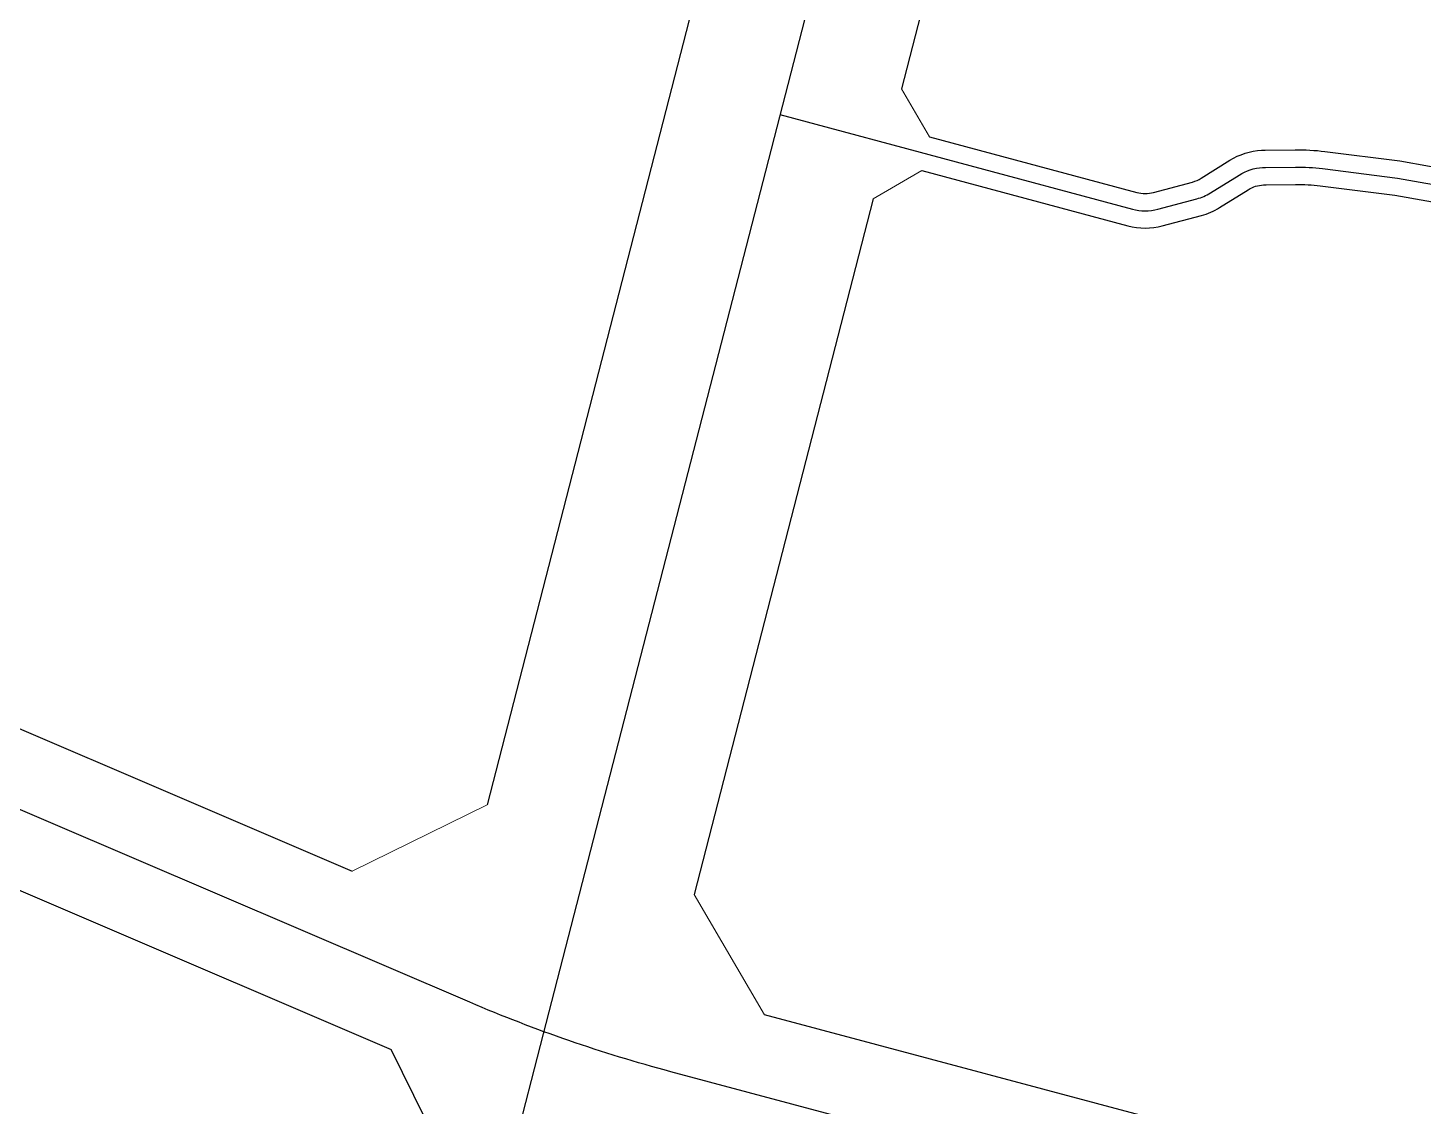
# Model space of a CAD drawing. Extents: x 529262 to 576451, y 2694391 to 2717535.
# Drawn here: x 566434.2 to 566716, y 2711383 to 2711600.8 of the extents above; entities that cross this region are included whole.
import ezdxf
from ezdxf.xclip import XClip

# ---------------------------------------------------------------- set-up
doc = ezdxf.new("R2010")
doc.units = 0
doc.header["$XCLIPFRAME"] = 0
for name, color, linetype in [('PP-COM', 7, 'Continuous'), ('RD-中线', 40, 'Continuous'), ('RD-红线', 7, 'Continuous')]:
    doc.layers.add(name, color=color, linetype=linetype)

# ---------------------------------------------------------------- blocks, each defined once
blk = doc.blocks.new('A$C19FD0107')
at = {"layer": 'RD-中线', "color": 8, "linetype": 'Continuous', "flags": 128}
for points in [[(-4152.49, 18200.65), (-4209.76, 17977.21), (-4289.48, 17667.61), (-4323.05, 17537.45), (-4404.16, 17222.89, 0.000083), (-4404.17, 17222.84), (-4459.75, 17007.02)], [(-4459.75, 17007.02), (-4471.75, 16960.4, 0.015747), (-4473.84, 16951.18), (-4501.85, 16806.65)]]:
    blk.add_lwpolyline(points, format="xyb", dxfattribs=at)
at = {"layer": 'RD-中线', "color": 8}
blk.add_lwpolyline([(-3980.5, 16903.74, -0.006957), (-4010.63, 16904.94), (-4060.03, 16907.7, -0.051792), (-4142.03, 16920.88), (-4235.78, 16946.11), (-4243.87, 16948.29), (-4309.26, 16965.95, 0.000653), (-4329.42, 16971.37), (-4434, 16999.34, -0.035819), (-4474.57, 17013.36), (-4610.21, 17071.43, 0.000002), (-4610.21, 17071.43), (-4981.55, 17230.39)], format="xyb", dxfattribs=at)
at = {"layer": 'RD-中线', "color": 8, "linetype": 'Continuous'}
blk.add_lwpolyline([(-4411.94, 17192.67), (-4340.75, 17173.58, 0.131091), (-4335.6, 17173.57), (-4327.72, 17175.66, 0.075011), (-4324.98, 17176.85), (-4319.2, 17180.46, -0.126227), (-4314.46, 17181.97), (-4313.84, 17182), (-4307.81, 17182.07, -0.034203), (-4302.35, 17181.75), (-4287.22, 17179.84), (-4275.33, 17177.75, -0.052519), (-4267.28, 17175.44), (-4130.96, 17120.44, 0.117749), (-4112.58, 17117.67), (-4095.78, 17119.11, 0.026735), (-4088.37, 17120.15), (-4027.14, 17132.06)], format="xyb", dxfattribs=at)
at = {"layer": 'RD-红线', "color": 8, "linetype": 'Continuous', "flags": 128}
blk.add_lwpolyline([(-4306.17, 17512.8), (-4382.37, 17217.27, 0.000083), (-4382.38, 17217.23), (-4387.36, 17197.9)], format="xyb", dxfattribs=at)
at = {"layer": 'RD-红线', "color": 8}
for points in [[(-4964.91, 17239.58), (-4955.3, 17235.47), (-4604.31, 17085.22, -0.000002), (-4604.3, 17085.22), (-4498.32, 17039.84)], [(-4707.1, 17096.59), (-4616.11, 17057.64, -0.000002), (-4616.11, 17057.64), (-4490.47, 17003.85)], [(-4022.61, 16921.64), (-4059.13, 16923.68, -0.051792), (-4137.88, 16936.33), (-4231.62, 16961.56), (-4239.71, 16963.74), (-4305.09, 16981.4, 0.000653), (-4325.29, 16986.83), (-4415.07, 17010.84)], [(-4478.97, 16980.48), (-4490.47, 17003.85, 0.370235)]]:
    blk.add_lwpolyline(points, format="xyb", dxfattribs=at)
at = {"layer": 'RD-红线', "color": 8, "linetype": 'Continuous', "flags": 128}
for points in [[(-4430.25, 17211.81), (-4471.08, 17053.24)], [(-4393.1, 17175.63), (-4429.27, 17035.14)]]:
    blk.add_lwpolyline(points, dxfattribs=at)
at = {"layer": 'RD-红线', "color": 8, "linetype": 'Continuous', "lineweight": 5}
for points in [[(-4387.36, 17197.9), (-4381.69, 17188.18, 0.411283)], [(-4383.28, 17181.36), (-4393.1, 17175.63, 0.41715)], [(-4498.32, 17039.84), (-4471.08, 17053.24, 0.459603)], [(-4429.27, 17035.14), (-4415.07, 17010.84, 0.411511)]]:
    blk.add_lwpolyline(points, format="xyb", dxfattribs=at)
at = {"layer": 'RD-红线', "color": 8, "linetype": 'Continuous'}
for points in [[(-4381.69, 17188.18), (-4339.84, 17176.96, 0.131091), (-4336.49, 17176.95), (-4328.61, 17179.05, 0.075011), (-4326.83, 17179.82), (-4321.06, 17183.43, -0.126227), (-4314.66, 17185.46), (-4313.96, 17185.5), (-4307.85, 17185.57, -0.034203), (-4301.91, 17185.22), (-4286.7, 17183.3), (-4274.73, 17181.2, -0.052519), (-4265.97, 17178.69), (-4129.65, 17123.68, 0.117749), (-4112.88, 17121.16), (-4096.07, 17122.6, 0.026735), (-4089.04, 17123.58), (-4044.05, 17132.34), (-4043.06, 17132.53)], [(-4383.28, 17181.36), (-4341.66, 17170.2, 0.131091), (-4334.7, 17170.19), (-4326.82, 17172.28, 0.075011), (-4323.12, 17173.88), (-4317.34, 17177.5, -0.126227), (-4314.27, 17178.47), (-4313.72, 17178.5), (-4307.77, 17178.57, -0.034203), (-4302.79, 17178.28), (-4287.75, 17176.37), (-4275.94, 17174.3, -0.052519), (-4268.59, 17172.2), (-4132.27, 17117.19, 0.117749), (-4112.28, 17114.19), (-4095.48, 17115.62, 0.026735), (-4087.7, 17116.71), (-4045.71, 17124.88), (-4044.94, 17125.03)]]:
    blk.add_lwpolyline(points, format="xyb", dxfattribs=at)

msp = doc.modelspace()

# ---------------------------------------------------------------- block references
at = {"layer": 'PP-COM'}
ref = msp.add_blockref('A$C19FD0107', (570997.993, 2694390.603), dxfattribs=at)
XClip(ref).set_block_clipping_path([(-9366.4383134884, 14428.6043910822), (-3328.4480743363, 17452.7484863754)])

doc.saveas('drawing.dxf')
